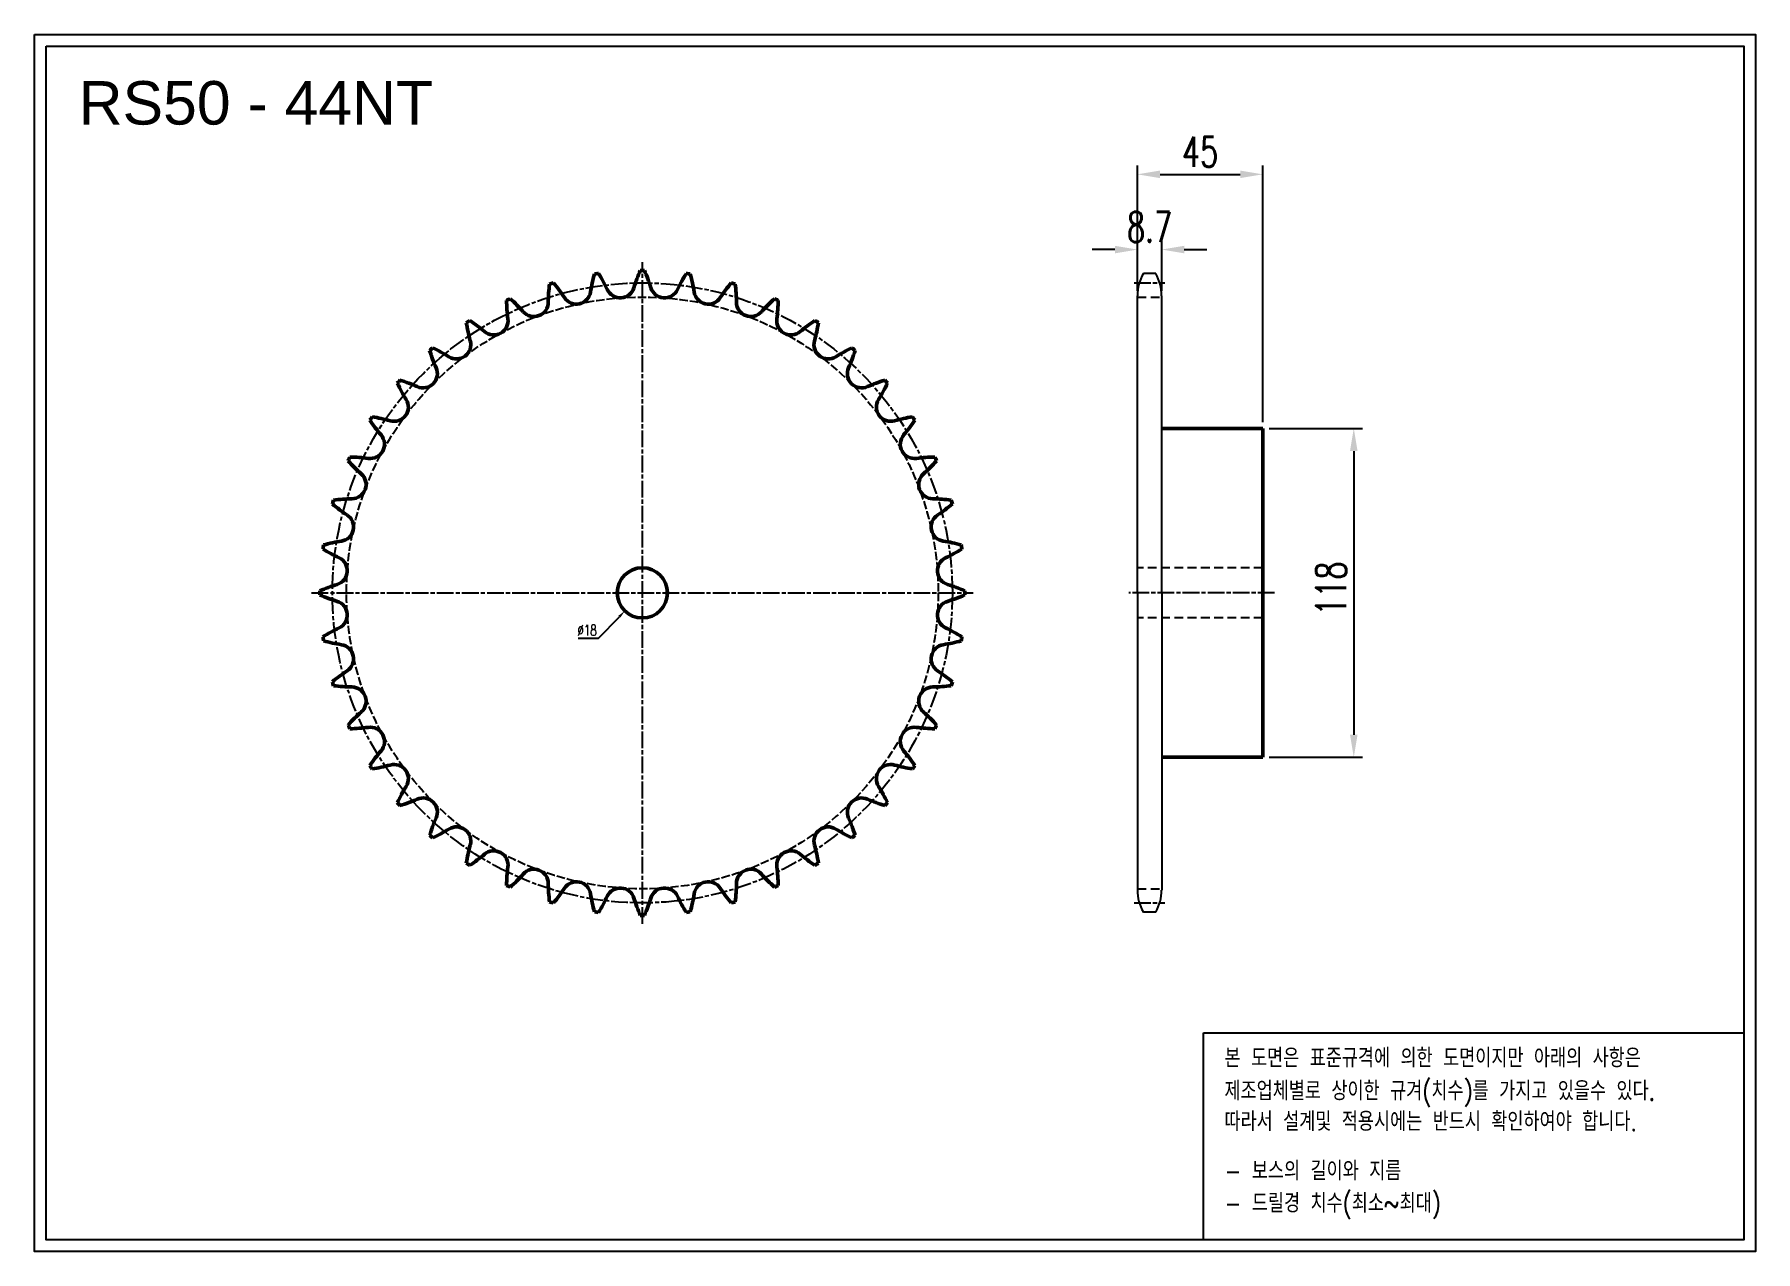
# Model space of a CAD drawing. Header units: millimetres. Extents: x 3420 to 4038, y 1643 to 2080.
import ezdxf

# ---------------------------------------------------------------- set-up
doc = ezdxf.new("R2010")
doc.units = ezdxf.units.MM
for name, pattern in [('AM_ISO02W050', [7.5, 6, -1.5]), ('AM_ISO02W050x2', [3.75, 3, -0.75]), ('AM_ISO08W050', [18, 12, -1.5, 3, -1.5]), ('AM_ISO08W050x2', [9, 6, -0.75, 1.5, -0.75]), ('HIDDEN', [9.525, 6.35, -3.175])]:
    doc.linetypes.add(name, pattern=pattern)
for name, color, linetype, lineweight in [('20', 7, 'Continuous', 50), ('21', 6, 'AM_ISO02W050', 25), ('22', 30, 'AM_ISO08W050', 25), ('23', 40, 'AM_ISO08W050', 25), ('VIS', 7, 'Continuous', 50)]:
    doc.layers.add(name, color=color, linetype=linetype, lineweight=lineweight)
doc.layers.add('HL', color=2, linetype='HIDDEN')
doc.layers.add('S-DIM', color=7, linetype='Continuous')
doc.styles.add('HAN', font='ROMANS.shx', dxfattribs={"width": 0.7, "bigfont": 'whgtxt.shx'})
doc.styles.add('HSG', font='SIMPLEX.shx', dxfattribs={"width": 0.7, "bigfont": 'HSG.shx'})
doc.styles.get("Standard").update_dxf_attribs({"font": 'arial.ttf'})
doc.dimstyles.new('APP23', dxfattribs={"dimscale": 4.5, "dimtxt": 2.4, "dimasz": 1.8, "dimexe": 0.7, "dimexo": 0.5, "dimgap": 0.6, "dimtad": 1, "dimtoh": 1, "dimdec": 1, "dimrnd": 0.01, "dimzin": 9, "dimdsep": 46, "dimtxsty": 'HSG', "dimcen": 0, "dimclrd": 1, "dimclre": 1, "dimclrt": 256, "dimazin": 2, "dimtp": 1, "dimtm": 1, "dimtfac": 0.5, "dimtdec": 1, "dimtix": 1, "dimtofl": 0, "dimtmove": 0, "dimatfit": 3, "dimfxl": 0, "dimtvp": 1, "dimtolj": 2, "dimlwd": -1, "dimlwe": -1, "dimarcsym": 0})
doc.dimstyles.new('APP4', dxfattribs={"dimscale": 1.6, "dimtxt": 2.4, "dimasz": 1.8, "dimexe": 0.7, "dimexo": 0.5, "dimgap": 0.6, "dimtad": 1, "dimtoh": 1, "dimdec": 1, "dimrnd": 0.01, "dimzin": 9, "dimdsep": 46, "dimtxsty": 'HSG', "dimcen": 0, "dimclrd": 1, "dimclre": 1, "dimclrt": 256, "dimazin": 2, "dimtp": 1, "dimtm": 1, "dimtfac": 0.5, "dimtdec": 1, "dimtofl": 0, "dimtmove": 0, "dimatfit": 3, "dimfxl": 0, "dimtvp": 1, "dimtolj": 2, "dimlwd": -1, "dimlwe": -1, "dimarcsym": 0})

# ---------------------------------------------------------------- blocks, each defined once
blk = doc.blocks.new('*D1')
at = {"layer": 'Defpoints', "color": 0, "transparency": 16777216}
for p in [(3644.38, 1886.23), (3631.86, 1873.29)]:
    blk.add_point(p, dxfattribs=at)
at = {"layer": 'S-DIM', "color": 1, "transparency": 16777216}
for p, q in [((3622.36, 1863.48), (3629.86, 1871.22)), ((3615.13, 1863.48), (3622.36, 1863.48))]:
    blk.add_line(p, q, dxfattribs=at)
blk.add_solid([(3629.51, 1871.56), (3630.2, 1870.89), (3631.86, 1873.29)], dxfattribs=at)
at = {"layer": 'S-DIM', "transparency": 16777216, "insert": (3618.27, 1866.36), "char_height": 3.84, "attachment_point": 5, "style": 'HSG'}
blk.add_mtext('\\A2;∅18', dxfattribs=at)
blk = doc.blocks.new('*D2')
at = {"layer": 'Defpoints', "color": 0, "transparency": 16777216}
for p in [(3824.51, 2002.97), (3815.81, 1985.94), (3824.51, 1985.94)]:
    blk.add_point(p, dxfattribs=at)
at = {"layer": 'S-DIM', "color": 1, "transparency": 16777216}
for p, q in [((3807.71, 2002.97), (3799.61, 2002.97)), ((3815.81, 1988.19), (3815.81, 2006.12)), ((3824.51, 1988.19), (3824.51, 2006.12)), ((3832.61, 2002.97), (3840.71, 2002.97))]:
    blk.add_line(p, q, dxfattribs=at)
for points in [[(3807.71, 2004.32), (3807.71, 2001.62), (3815.81, 2002.97)], [(3832.61, 2004.32), (3832.61, 2001.62), (3824.51, 2002.97)]]:
    blk.add_solid(points, dxfattribs=at)
at = {"layer": 'S-DIM', "transparency": 16777216, "insert": (3820.16, 2011.07), "char_height": 10.8, "attachment_point": 5, "style": 'HSG'}
blk.add_mtext('\\A2;8.7', dxfattribs=at)
blk = doc.blocks.new('*D3')
at = {"layer": 'Defpoints', "color": 0, "transparency": 16777216}
for p in [(3860.81, 2029.97), (3815.81, 1985.94), (3860.81, 1938.76)]:
    blk.add_point(p, dxfattribs=at)
at = {"layer": 'S-DIM', "color": 1, "transparency": 16777216}
for p, q in [((3815.81, 1988.19), (3815.81, 2033.12)), ((3860.81, 1941.01), (3860.81, 2033.12)), ((3823.91, 2029.97), (3852.71, 2029.97))]:
    blk.add_line(p, q, dxfattribs=at)
for points in [[(3823.91, 2031.32), (3823.91, 2028.62), (3815.81, 2029.97)], [(3852.71, 2031.32), (3852.71, 2028.62), (3860.81, 2029.97)]]:
    blk.add_solid(points, dxfattribs=at)
at = {"layer": 'S-DIM', "transparency": 16777216, "insert": (3838.31, 2038.07), "char_height": 10.8, "attachment_point": 5, "style": 'HSG'}
blk.add_mtext('\\A2;45', dxfattribs=at)
blk = doc.blocks.new('*D4')
at = {"layer": 'Defpoints', "color": 0, "transparency": 16777216}
for p in [(3860.81, 1938.76), (3860.81, 1820.76), (3893.46, 1820.76)]:
    blk.add_point(p, dxfattribs=at)
at = {"layer": 'S-DIM', "color": 1, "transparency": 16777216}
for p, q in [((3863.06, 1938.76), (3896.61, 1938.76)), ((3893.46, 1930.66), (3893.46, 1828.86)), ((3863.06, 1820.76), (3896.61, 1820.76))]:
    blk.add_line(p, q, dxfattribs=at)
for points in [[(3892.11, 1930.66), (3894.81, 1930.66), (3893.46, 1938.76)], [(3892.11, 1828.86), (3894.81, 1828.86), (3893.46, 1820.76)]]:
    blk.add_solid(points, dxfattribs=at)
at = {"layer": 'S-DIM', "transparency": 16777216, "insert": (3885.36, 1881.29), "char_height": 10.8, "attachment_point": 5, "rotation": 90, "style": 'HSG'}
blk.add_mtext('\\A2;118', dxfattribs=at)

msp = doc.modelspace()

# ---------------------------------------------------------------- linework, layer by layer
for p, q in [((3822.38, 1994.33), (3817.94, 1994.33)), ((3815.81, 1879.76), (3815.81, 1986.4)), ((3824.51, 1879.76), (3824.51, 1986.4)), ((3815.81, 1879.76), (3815.81, 1773.12)), ((3824.51, 1879.76), (3824.51, 1773.12)), ((3822.38, 1765.19), (3817.94, 1765.19))]:
    msp.add_line(p, q)
for points in [[(3419.91, 2080.18), (4037.67, 2080.18), (4037.67, 1643.38), (3419.91, 1643.38)], [(3424.07, 2076.02), (4033.51, 2076.02), (4033.51, 1647.54), (3424.07, 1647.54)]]:
    msp.add_lwpolyline(points, close=True)
at = {"color": 6}
msp.add_lwpolyline([(3839.55, 1721.85), (4033.51, 1721.85), (4033.51, 1647.54), (3839.55, 1647.54)], close=True, dxfattribs=at)
for centre, start, end in [((3831.68, 1986.4), 150, 180), ((3808.63, 1986.4), 0, 30), ((3831.68, 1773.12), 180, 210), ((3808.63, 1773.12), 330, 0)]:
    msp.add_arc(centre, 15.87, start, end)
at = {"layer": '20'}
for centre, radius, start, end in [((3688.74, 1972.96), 56.08, 156.30609, 163.06818), ((3638.12, 1879.76), 115.74, 89.6355, 90.3645), ((3587.5, 1972.96), 56.08, 16.93182, 23.69391), ((3660.43, 1983.45), 56.08, 172.66973, 179.43182), ((3638.12, 1879.76), 115.74, 105.99914, 106.72813), ((3563.29, 1954.93), 56.08, 33.29545, 40.05754), ((3674.96, 1979.22), 56.08, 164.48791, 171.25), ((3638.12, 1879.76), 115.74, 97.81732, 98.54631), ((3574.75, 1964.81), 56.08, 25.11364, 31.87572), ((3630.18, 1990.79), 5.13, 205.11364, 343.06818), ((3646.06, 1990.79), 5.13, 196.93182, 334.88636), ((3701.49, 1964.81), 56.08, 148.12428, 154.88636), ((3638.12, 1879.76), 115.74, 81.45369, 82.18268), ((3601.28, 1979.22), 56.08, 8.75, 15.51209), ((3712.95, 1954.93), 56.08, 139.94246, 146.70455), ((3638.12, 1879.76), 115.74, 73.27187, 74.00086), ((3615.81, 1983.45), 56.08, 0.56818, 7.33027), ((3638.12, 1879.76), 115.74, 114.18096, 114.90995), ((3645.45, 1985.57), 56.08, 180.85155, 187.61364), ((3553.36, 1943.51), 56.08, 41.47727, 48.23936), ((3599.22, 1984.06), 5.13, 221.47727, 359.43182), ((3614.46, 1988.53), 5.13, 213.29545, 351.25), ((3661.78, 1988.53), 5.13, 188.75, 326.70455), ((3677.02, 1984.06), 5.13, 180.56818, 318.52273), ((3722.88, 1943.51), 56.08, 131.76064, 138.52273), ((3638.12, 1879.76), 115.74, 65.09005, 65.81904), ((3630.79, 1985.57), 56.08, 352.38636, 359.14845), ((3638.12, 1879.76), 115.74, 122.36278, 123.09177), ((3545.15, 1930.8), 56.08, 49.65909, 56.42118), ((3584.77, 1977.46), 5.13, 229.65909, 7.61364), ((3691.47, 1977.46), 5.13, 172.38636, 310.34091), ((3731.09, 1930.8), 56.08, 123.57882, 130.34091), ((3638.12, 1879.76), 115.74, 56.90823, 57.63722), ((3630.31, 1985.54), 56.08, 189.03337, 195.79545), ((3645.93, 1985.54), 56.08, 344.20455, 350.96663), ((3638.12, 1879.76), 115.74, 130.54459, 131.27359), ((3615.34, 1983.35), 56.08, 197.21519, 203.97727), ((3538.83, 1917.05), 56.08, 57.84091, 64.603), ((3571.41, 1968.87), 5.13, 237.84091, 15.79545), ((3704.83, 1968.87), 5.13, 164.20455, 302.15909), ((3737.41, 1917.05), 56.08, 115.397, 122.15909), ((3660.9, 1983.35), 56.08, 336.02273, 342.78481), ((3638.12, 1879.76), 115.74, 48.72641, 49.45541), ((3559.41, 1958.47), 5.13, 246.02273, 23.97727), ((3716.83, 1958.47), 5.13, 156.02273, 293.97727), ((3638.12, 1879.76), 115.74, 138.72641, 139.45541), ((3600.83, 1979.05), 56.08, 205.397, 212.15909), ((3534.53, 1902.54), 56.08, 66.02273, 72.78481), ((3741.71, 1902.54), 56.08, 107.21519, 113.97727), ((3675.41, 1979.05), 56.08, 327.84091, 334.603), ((3638.12, 1879.76), 115.74, 40.54459, 41.27359), ((3549.01, 1946.47), 5.13, 254.20455, 32.15909), ((3727.23, 1946.47), 5.13, 147.84091, 285.79545), ((3638.12, 1879.76), 115.74, 146.90823, 147.63722), ((3587.08, 1972.73), 56.08, 213.57882, 220.34091), ((3532.34, 1887.57), 56.08, 74.20455, 80.96663), ((3743.89, 1887.57), 56.08, 99.03337, 105.79545), ((3689.16, 1972.73), 56.08, 319.65909, 326.42118), ((3638.12, 1879.76), 115.74, 32.36278, 33.09177), ((3540.42, 1933.11), 5.13, 262.38636, 40.34091), ((3735.82, 1933.11), 5.13, 139.65909, 277.61364), ((3638.12, 1879.76), 115.74, 155.09005, 155.81904), ((3532.31, 1872.43), 56.08, 82.38636, 89.14845), ((3743.93, 1872.43), 56.08, 90.85155, 97.61364), ((3638.12, 1879.76), 115.74, 24.18096, 24.90995), ((3574.37, 1964.52), 56.08, 221.76064, 228.52273), ((3533.82, 1918.66), 5.13, 270.56818, 48.52273), ((3742.42, 1918.66), 5.13, 131.47727, 269.43182), ((3701.87, 1964.52), 56.08, 311.47727, 318.23936), ((3638.12, 1879.76), 115.74, 163.27187, 164.00086), ((3562.95, 1954.59), 56.08, 229.94246, 236.70455), ((3534.43, 1857.45), 56.08, 90.56818, 97.33027), ((3741.81, 1857.45), 56.08, 82.66973, 89.43182), ((3713.29, 1954.59), 56.08, 303.29545, 310.05754), ((3638.12, 1879.76), 115.74, 15.99914, 16.72813), ((3529.35, 1903.42), 5.13, 278.75, 56.70455), ((3746.89, 1903.42), 5.13, 123.29545, 261.25), ((3638.12, 1879.76), 115.74, 171.45369, 172.18268), ((3538.66, 1842.92), 56.08, 98.75, 105.51209), ((3737.58, 1842.92), 56.08, 74.48791, 81.25), ((3638.12, 1879.76), 115.74, 7.81732, 8.54631), ((3553.07, 1943.13), 56.08, 238.12428, 244.88636), ((3527.09, 1887.7), 5.13, 286.93182, 64.88636), ((3749.15, 1887.7), 5.13, 115.11364, 253.06818), ((3723.17, 1943.13), 56.08, 295.11364, 301.87572), ((3544.92, 1829.14), 56.08, 106.93182, 113.69391), ((3638.12, 1879.76), 115.74, 179.6355, 180.3645), ((3544.92, 1930.38), 56.08, 246.30609, 253.06818), ((3731.32, 1829.14), 56.08, 66.30609, 73.06818), ((3731.32, 1930.38), 56.08, 286.93182, 293.69391), ((3638.12, 1879.76), 115.74, 359.6355, 0.3645), ((3527.09, 1871.82), 5.13, 295.11364, 73.06818), ((3749.15, 1871.82), 5.13, 106.93182, 244.88636), ((3553.07, 1816.39), 56.08, 115.11364, 121.87572), ((3723.17, 1816.39), 56.08, 58.12428, 64.88636), ((3638.12, 1879.76), 115.74, 187.81732, 188.54631), ((3538.66, 1916.6), 56.08, 254.48791, 261.25), ((3529.35, 1856.1), 5.13, 303.29545, 81.25), ((3746.89, 1856.1), 5.13, 98.75, 236.70455), ((3737.58, 1916.6), 56.08, 278.75, 285.51209), ((3638.12, 1879.76), 115.74, 351.45369, 352.18268), ((3562.95, 1804.93), 56.08, 123.29545, 130.05754), ((3638.12, 1879.76), 115.74, 195.99914, 196.72813), ((3713.29, 1804.93), 56.08, 49.94246, 56.70455), ((3638.12, 1879.76), 115.74, 343.27187, 344.00086), ((3534.43, 1902.07), 56.08, 262.66973, 269.43182), ((3533.82, 1840.86), 5.13, 311.47727, 89.43182), ((3742.42, 1840.86), 5.13, 90.56818, 228.52273), ((3741.81, 1902.07), 56.08, 270.56818, 277.33027), ((3574.37, 1795), 56.08, 131.47727, 138.23936), ((3701.87, 1795), 56.08, 41.76064, 48.52273), ((3638.12, 1879.76), 115.74, 204.18096, 204.90995), ((3532.31, 1887.09), 56.08, 270.85155, 277.61364), ((3540.42, 1826.41), 5.13, 319.65909, 97.61364), ((3735.82, 1826.41), 5.13, 82.38636, 220.34091), ((3743.93, 1887.09), 56.08, 262.38636, 269.14845), ((3638.12, 1879.76), 115.74, 335.09005, 335.81904), ((3587.08, 1786.79), 56.08, 139.65909, 146.42118), ((3689.16, 1786.79), 56.08, 33.57882, 40.34091), ((3638.12, 1879.76), 115.74, 212.36278, 213.09177), ((3532.34, 1871.95), 56.08, 279.03337, 285.79545), ((3549.01, 1813.05), 5.13, 327.84091, 105.79545), ((3727.23, 1813.05), 5.13, 74.20455, 212.15909), ((3743.89, 1871.95), 56.08, 254.20455, 260.96663), ((3638.12, 1879.76), 115.74, 326.90823, 327.63722), ((3600.83, 1780.47), 56.08, 147.84091, 154.603), ((3675.41, 1780.47), 56.08, 25.397, 32.15909), ((3638.12, 1879.76), 115.74, 220.54459, 221.27359), ((3534.53, 1856.98), 56.08, 287.21519, 293.97727), ((3559.41, 1801.05), 5.13, 336.02273, 113.97727), ((3716.83, 1801.05), 5.13, 66.02273, 203.97727), ((3741.71, 1856.98), 56.08, 246.02273, 252.78481), ((3638.12, 1879.76), 115.74, 318.72641, 319.45541), ((3615.34, 1776.17), 56.08, 156.02273, 162.78481), ((3660.9, 1776.17), 56.08, 17.21519, 23.97727), ((3638.12, 1879.76), 115.74, 228.72641, 229.45541), ((3538.83, 1842.47), 56.08, 295.397, 302.15909), ((3571.41, 1790.65), 5.13, 344.20455, 122.15909), ((3704.83, 1790.65), 5.13, 57.84091, 195.79545), ((3737.41, 1842.47), 56.08, 237.84091, 244.603), ((3638.12, 1879.76), 115.74, 310.54459, 311.27359), ((3630.31, 1773.99), 56.08, 164.20455, 170.96663), ((3545.15, 1828.72), 56.08, 303.57882, 310.34091), ((3584.77, 1782.06), 5.13, 352.38636, 130.34091), ((3691.47, 1782.06), 5.13, 49.65909, 187.61364), ((3731.09, 1828.72), 56.08, 229.65909, 236.42118), ((3645.93, 1773.99), 56.08, 9.03337, 15.79545), ((3638.12, 1879.76), 115.74, 236.90823, 237.63722), ((3645.45, 1773.95), 56.08, 172.38636, 179.14845), ((3599.22, 1775.46), 5.13, 0.56818, 138.52273), ((3677.02, 1775.46), 5.13, 41.47727, 179.43182), ((3630.79, 1773.95), 56.08, 0.85155, 7.61364), ((3638.12, 1879.76), 115.74, 302.36278, 303.09177), ((3638.12, 1879.76), 115.74, 245.09005, 245.81904), ((3553.36, 1816.01), 56.08, 311.76064, 318.52273), ((3660.43, 1776.07), 56.08, 180.56818, 187.33027), ((3563.29, 1804.59), 56.08, 319.94246, 326.70455), ((3614.46, 1770.99), 5.13, 8.75, 146.70455), ((3630.18, 1768.73), 5.13, 16.93182, 154.88636), ((3646.06, 1768.73), 5.13, 25.11364, 163.06818), ((3661.78, 1770.99), 5.13, 33.29545, 171.25), ((3712.95, 1804.59), 56.08, 213.29545, 220.05754), ((3615.81, 1776.07), 56.08, 352.66973, 359.43182), ((3722.88, 1816.01), 56.08, 221.47727, 228.23936), ((3638.12, 1879.76), 115.74, 294.18096, 294.90995), ((3638.12, 1879.76), 115.74, 253.27187, 254.00086), ((3674.96, 1780.3), 56.08, 188.75, 195.51209), ((3574.75, 1794.71), 56.08, 328.12428, 334.88636), ((3688.74, 1786.56), 56.08, 196.93182, 203.69391), ((3587.5, 1786.56), 56.08, 336.30609, 343.06818), ((3701.49, 1794.71), 56.08, 205.11364, 211.87572), ((3601.28, 1780.3), 56.08, 344.48791, 351.25), ((3638.12, 1879.76), 115.74, 285.99914, 286.72813), ((3638.12, 1879.76), 115.74, 261.45369, 262.18268), ((3638.12, 1879.76), 115.74, 269.6355, 270.3645), ((3638.12, 1879.76), 115.74, 277.81732, 278.54631)]:
    msp.add_arc(centre, radius, start, end, dxfattribs=at)
at = {"layer": '21', "linetype": 'AM_ISO02W050x2'}
msp.add_circle((3638.12, 1879.76), 106.18, dxfattribs=at)
at = {"layer": '22', "linetype": 'AM_ISO08W050x2'}
for p, q in [((3814.63, 1991.02), (3825.69, 1991.02)), ((3865.03, 1879.76), (3812.78, 1879.76)), ((3814.63, 1768.5), (3825.69, 1768.5))]:
    msp.add_line(p, q, dxfattribs=at)
msp.add_circle((3638.12, 1879.76), 111.26, dxfattribs=at)
at = {"layer": '23', "linetype": 'AM_ISO08W050x2'}
for p, q in [((3638.12, 1761.02), (3638.12, 1998.5)), ((3519.38, 1879.76), (3756.86, 1879.76))]:
    msp.add_line(p, q, dxfattribs=at)
at = {"layer": 'HL', "ltscale": 0.5}
for p, q in [((3815.81, 1985.94), (3824.51, 1985.94)), ((3860.81, 1888.76), (3815.81, 1888.76)), ((3860.81, 1870.76), (3815.81, 1870.76)), ((3815.81, 1773.58), (3824.51, 1773.58))]:
    msp.add_line(p, q, dxfattribs=at)
at = {"layer": 'VIS'}
for p, q in [((3860.81, 1938.76), (3824.51, 1938.76)), ((3860.81, 1938.76), (3860.81, 1820.76)), ((3860.81, 1820.76), (3824.51, 1820.76))]:
    msp.add_line(p, q, dxfattribs=at)
msp.add_circle((3638.12, 1879.76), 9, dxfattribs=at)

# ---------------------------------------------------------------- texts
msp.add_text('RS50 - 44NT', height=15.6).set_placement((3435.82, 2047.83))
at = {"color": 6, "style": 'HAN', "width": 0.8}
for s, p in [('본 도면은 표준규격에 의한 도면이지만 아래의 사항은', (3847.05, 1709.46)), ('제조업체별로 상이한 규겨(치수)를 가지고 있을수 있다.', (3847.05, 1697.64)), ('따라서 설계및 적용시에는 반드시 확인하여야 합니다.', (3847.05, 1686.67)), ('- 보스의 길이와 지름', (3847.05, 1668.98)), ('- 드릴경 치수(최소~최대)', (3847.05, 1657.37))]:
    msp.add_text(s, height=6.82, dxfattribs=at).set_placement(p)

# ---------------------------------------------------------------- dimensions: what is measured, and where the dimension line sits
at = {"layer": 'S-DIM'}
dim = msp.add_linear_dim(base=(3860.81, 2029.97), p1=(3815.81, 1985.94), p2=(3860.81, 1938.76), dimstyle='APP23', dxfattribs=at)
dim.commit()
dim.dimension.update_dxf_attribs({"geometry": '*D3', "text_midpoint": (3838.31, 2038.07)})
dim = msp.add_linear_dim(base=(3824.51, 2002.97), p1=(3815.81, 1985.94), p2=(3824.51, 1985.94), dimstyle='APP23', dxfattribs=at)
dim.commit()
dim.dimension.update_dxf_attribs({"geometry": '*D2', "text_midpoint": (3820.16, 2002.97), "dimtype": 128})
dim = msp.add_linear_dim(base=(3893.46, 1820.76), p1=(3860.81, 1938.76), p2=(3860.81, 1820.76), angle=90, dimstyle='APP23', dxfattribs=at)
dim.commit()
dim.dimension.update_dxf_attribs({"geometry": '*D4', "text_midpoint": (3893.46, 1881.29), "dimtype": 128})
at = {"layer": 'S-DIM', "color": 3}
dim = msp.add_diameter_dim_2p(p1=(3644.38, 1886.23), p2=(3631.86, 1873.29), dimstyle='APP4', dxfattribs=at)
dim.commit()
dim.dimension.update_dxf_attribs({"geometry": '*D1', "text_midpoint": (3618.27, 1863.48), "dimtype": 131})

doc.saveas('drawing.dxf')
